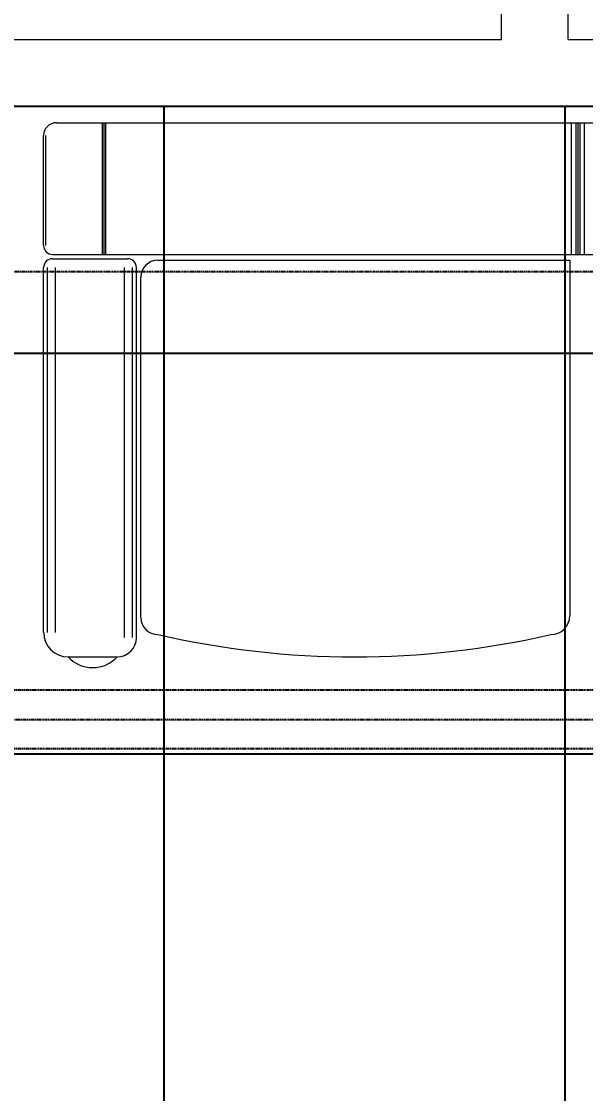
# Model space of a CAD drawing. Extents: x -12260 to 57327, y -29287 to 19916.
# Drawn here: x 9983 to 10827, y 2281 to 3887 of the extents above; entities that cross this region are included whole.
import ezdxf
from ezdxf import colors
from ezdxf.entities.mleader import LeaderData, LeaderLine
from ezdxf.math import Vec2, Vec3

# ---------------------------------------------------------------- set-up
doc = ezdxf.new("R2010")
doc.units = 0
doc.header["$LTSCALE"] = 0.25
doc.linetypes.add('DASHDOT', pattern=[25.4, 12.7, -6.35, 0, -6.35])
doc.linetypes.add('HIDDEN', pattern=[9.525, 6.35, -3.175])
doc.layers.add('01-First Floor-FUR$0$FALSE CEILING', color=251, linetype='Continuous')
doc.layers.add('01-First Floor-FUR$0$TME-NON MEDICAL FURNITURE', color=242, linetype='Continuous')
for name, color, linetype, lineweight in [('01-First Floor-FUR$0$LOADING', 253, 'Continuous', 5), ('01-First Floor-FUR$0$Walls', 251, 'Continuous', 5), ('E-LITE-CIRC @ 100', 6, 'Continuous', 25), ('E-LITE-CLNG-CNDT', 6, 'DASHDOT', 35), ('E-POWR-FLOR-CNDT', 6, 'HIDDEN', 25)]:
    doc.layers.add(name, color=color, linetype=linetype, lineweight=lineweight)
doc.styles.add('DC_SIMPLEX', font='SIMPLEX.shx', dxfattribs={"width": 0.7})

# ---------------------------------------------------------------- blocks, each defined once
blk = doc.blocks.new('01-First Floor-FUR$0$GF21008-P')
at = {"layer": '01-First Floor-FUR$0$LOADING'}
for p, q in [((-0.7709, 0), (0.7906, 0)), ((-0.7019, -0.1974), (-0.7019, 0)), ((-0.6994, -0.1974), (-0.6994, 0)), ((-0.6968, -0.1974), (-0.6968, 0)), ((0, -0.1974), (0, 0)), ((0.0069, -0.1974), (0.0069, 0)), ((0.0099, -0.1974), (0.0099, 0)), ((0.0128, -0.1974), (0.0128, 0)), ((0.0197, -0.1974), (0.0197, 0)), ((-0.79, -0.1841), (-0.79, -0.0191)), ((-0.7866, -0.1841), (-0.7866, -0.0191)), ((-0.7767, -0.1974), (0.7964, -0.1974)), ((-0.7767, -0.2037), (-0.6644, -0.2037)), ((-0.6191, -0.2059), (-0.0026, -0.2059)), ((-0.0026, -0.2059), (-0.0026, -0.7385)), ((-0.79, -0.7634), (-0.79, -0.217)), ((-0.784, -0.7634), (-0.784, -0.217)), ((-0.7722, -0.7634), (-0.7722, -0.217)), ((-0.6689, -0.7712), (-0.6689, -0.217)), ((-0.6571, -0.7712), (-0.6571, -0.217)), ((-0.6512, -0.7712), (-0.6512, -0.217)), ((-0.6444, -0.7413), (-0.6444, -0.2312)), ((-0.7533, -0.8), (-0.68, -0.8))]:
    blk.add_line(p, q, dxfattribs=at)
for centre, radius, start, end in [((-0.7709, -0.0191), 0.0191, 90, 180), ((-0.7767, -0.1841), 0.0133, 180, 270), ((-0.7767, -0.217), 0.0133, 90, 180), ((-0.6644, -0.217), 0.0133, 0, 90), ((-0.6191, -0.2312), 0.0253, 90, 180), ((-0.0307, -0.7385), 0.0281, 270, 0), ((-0.6191, -0.7413), 0.0253, 180, 270), ((-0.7533, -0.7634), 0.0366, 180, 270), ((-0.3249, 0.51), 1.31, 257.0217, 282.9783), ((-0.68, -0.7712), 0.0288, 270, 0), ((-0.7167, -0.7662), 0.0499, 222.6462, 317.3538)]:
    blk.add_arc(centre, radius, start, end, dxfattribs=at)
blk = doc.blocks.new('01-First Floor-FUR')
at = {"layer": '01-First Floor-FUR$0$FALSE CEILING', "linetype": 'Continuous'}
for p, q in [((10196.4, -810), (10196.4, 3760)), ((10796.4, -810), (10796.4, 3760)), ((8396.4, 3390), (13106, 3390)), ((8396.4, 2790), (13106, 2790))]:
    blk.add_line(p, q, dxfattribs=at)
at = {"layer": '01-First Floor-FUR$0$FALSE CEILING'}
blk.add_lwpolyline([(9507.9, -810), (8396.4, 301.4), (8396.4, 3760), (13106, 3760), (13106, -810), (9507.9, -810)], dxfattribs=at)
at = {"layer": '01-First Floor-FUR$0$Walls'}
for p, q in [((10701.2, 3860), (10701.2, 5010)), ((10801.2, 3860), (10801.2, 5010)), ((8396.4, 3860), (10701.2, 3860)), ((10801.2, 3860), (12026, 3860)), ((8396.4, 3760), (12026, 3760))]:
    blk.add_line(p, q, dxfattribs=at)
at = {"layer": '01-First Floor-FUR$0$TME-NON MEDICAL FURNITURE', "xscale": 1000, "yscale": 1000, "zscale": 1000}
blk.add_blockref('01-First Floor-FUR$0$GF21008-P', (10806.1, 3735.3, -0.1), dxfattribs=at)
blk = doc.blocks.new('ARR0W')
at = {"color": 45}
blk.add_ellipse((0, 0), major_axis=(0.4, 0), ratio=0.4, dxfattribs=at)
at = {"color": 45, "ltscale": 0.5}
blk.add_solid([(-1.4, 0.167), (-0.4, 0), (-1.4, -0.167)], dxfattribs=at)

msp = doc.modelspace()

# ---------------------------------------------------------------- linework, layer by layer
at = {"layer": 'E-POWR-FLOR-CNDT'}
for points in [[(25215.6, 7052.6), (24924.3, 6739.9), (24924.3, 2960.6, -0.414214), (24849.3, 2885.6), (6785.8, 2885.6, -0.357236), (6712.3, 2945.9), (6553.3, 3736.9)], [(25215.6, 25.9), (24999.3, 25.9, -0.414214), (24924.3, 100.9), (24924.3, 2722.7, 0.414214), (24849.3, 2797.7), (6693.2, 2797.7, -0.392468), (6618.4, 2867.1), (6553.3, 3736.9)], [(6553.3, 3736.9), (6683.6, 2905.1, 0.369387), (6757.7, 2841.7), (24947.5, 2841.7, 0.191985), (24999.1, 2862.2), (25215.6, 3067.4)], [(9080.4, 3636.3), (9204.1, 3512.5), (12758.5, 3512.5, -0.414214), (12858.5, 3412.5), (12858.5, 2436.5), (12982.3, 2312.7)]]:
    msp.add_lwpolyline(points, format="xyb", dxfattribs=at)

# ---------------------------------------------------------------- block references
at = {"layer": 'E-LITE-CLNG-CNDT'}
msp.add_blockref('01-First Floor-FUR', (0, 0), dxfattribs=at)

# ---------------------------------------------------------------- leaders
at = {"layer": 'E-LITE-CIRC @ 100'}
ml = msp.add_multileader_mtext('Standard', dxfattribs=at)
ml.set_content('{\\Fdc_el_romans|c0;\\W0.8;TO\\Fromans|c0; \\Fsimplex|c0;LP-F1/S7}', color=256, style='DC_SIMPLEX')
ml.set_leader_properties()
ml.set_arrow_properties(name='ARR0W')
ml.build(insert=Vec2(0, 0))
ml.multileader.update_dxf_attribs({"dogleg_length": 200, "arrow_head_size": 140, "scale": 100})
ctx = ml.context
ctx.base_point, ctx.scale, ctx.char_height, ctx.arrow_head_size, ctx.landing_gap_size, ctx.plane_origin, ctx.plane_x_axis, ctx.plane_y_axis = Vec3(8880.5, 4660.5, -0.1), 100, 200, 140, 140, Vec3(29409.8, -256.2, -0.1), Vec3(1, 0.000001, 0), Vec3(-0.000001, 1, 0)
notes = []
notes.append((ctx, [(0, (1, 1, 0), (8771.7, 4660.5, -0.1), (1, 0.000001, 0), 108.8, [(0, [(8396.4, 3684.2, -0.1)], 0, [])])]))
ctx.mtext.insert, ctx.mtext.text_direction, ctx.mtext.rotation, ctx.mtext.flow_direction = Vec3(9020.5, 4793.8, -0.1), Vec3(1, 0.000001, 0), 0.000001, 5
for ctx, leaders in notes:
    for number, flags, end, landing, length, lines in leaders:
        leader = LeaderData()
        leader.index, (leader.has_last_leader_line, leader.has_dogleg_vector, leader.attachment_direction) = number, flags
        leader.last_leader_point, leader.dogleg_vector, leader.dogleg_length = Vec3(end), Vec3(landing), length
        for number, points, colour, breaks in lines:
            line = LeaderLine()
            line.index, line.vertices, line.color, line.breaks = number, Vec3.list(points), colors.encode_raw_color(colour), breaks
            leader.lines.append(line)
        ctx.leaders.append(leader)

doc.saveas('drawing.dxf')
